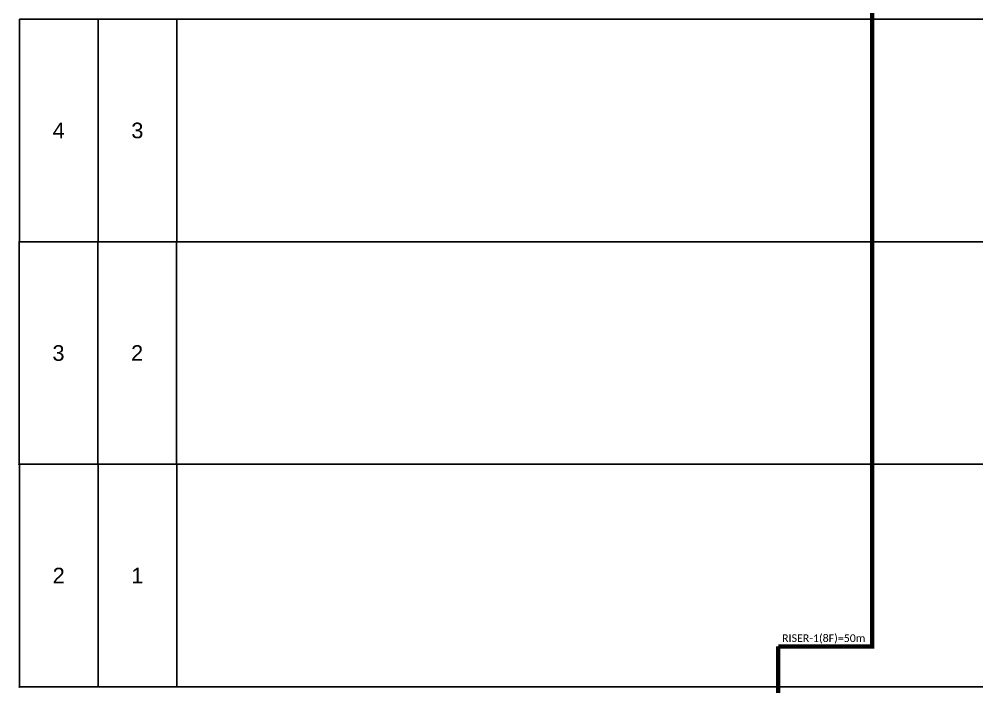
# Model space of a CAD drawing. Header units: metres. Extents: x -0.5 to 58.6, y -0.5 to 41.2.
# Drawn here: x 43.76 to 51.37, y 25.73 to 31.04 of the extents above; entities that cross this region are included whole.
import ezdxf
from ezdxf.enums import TextEntityAlignment as Align

# ---------------------------------------------------------------- set-up
doc = ezdxf.new("R2010")
doc.units = ezdxf.units.M
doc.styles.add('ARIAL', font='arial.ttf')
doc.styles.add('WMF-Calibri0', font='CALIBRI.TTF')

# ---------------------------------------------------------------- blocks, each defined once
blk = doc.blocks.new('ANDAR_MAIOR')
for points in [[(0, 32.74), (11.57, 32.74), (11.57, 0), (0, 0)], [(11.57, 32.74), (23.15, 32.74), (23.15, 0), (11.57, 0)], [(23.15, 32.74), (143.15, 32.74), (143.15, 0), (23.15, 0)]]:
    blk.add_lwpolyline(points, close=True)
blk.add_point((0, 0))
at = {"style": 'ARIAL', "flags": 4}
for tag, p in [('LOGICO', (5.79, 16.37)), ('REAL', (17.36, 16.37)), ("UC'S POR PISO", (148.93, 16.37)), ('N°DOS_APS', (166.29, 16.37))]:
    blk.add_attdef(tag, text='', height=2.3, dxfattribs=at).set_placement(p, align=Align.MIDDLE_CENTER)

msp = doc.modelspace()

# ---------------------------------------------------------------- linework, layer by layer
at = {"color": 5, "const_width": 0.0346}
for points in [[(50.5329, 39.1471), (50.5329, 26.0531), (49.7868, 26.0531)], [(49.7868, 25.1723), (49.7868, 26.0531)]]:
    msp.add_lwpolyline(points, dxfattribs=at)

# ---------------------------------------------------------------- block references
ref = msp.add_blockref('ANDAR_MAIOR', (43.757, 29.2683), dxfattribs=dict(xscale=0.054, yscale=0.054, zscale=0.054))
ref.add_attrib('LOGICO', '4', dxfattribs={"height": 0.1242, "style": 'ARIAL'}).set_placement((44.0695, 30.1524), align=Align.MIDDLE_CENTER)
ref.add_attrib('REAL', '3', dxfattribs={"height": 0.1242, "style": 'ARIAL'}).set_placement((44.6944, 30.1524), align=Align.MIDDLE_CENTER)
ref = msp.add_blockref('ANDAR_MAIOR', (43.7551, 27.5002), dxfattribs=dict(xscale=0.054, yscale=0.054, zscale=0.054))
ref.add_attrib('LOGICO', '3', dxfattribs={"height": 0.1242, "style": 'ARIAL'}).set_placement((44.0676, 28.3843), align=Align.MIDDLE_CENTER)
ref.add_attrib('REAL', '2', dxfattribs={"height": 0.1242, "style": 'ARIAL'}).set_placement((44.6925, 28.3843), align=Align.MIDDLE_CENTER)
ref = msp.add_blockref('ANDAR_MAIOR', (43.757, 25.732), dxfattribs=dict(xscale=0.054, yscale=0.054, zscale=0.054))
ref.add_attrib('LOGICO', '2', dxfattribs={"height": 0.1242, "style": 'ARIAL'}).set_placement((44.0695, 26.6161), align=Align.MIDDLE_CENTER)
ref.add_attrib('REAL', '1', dxfattribs={"height": 0.1242, "style": 'ARIAL'}).set_placement((44.6944, 26.6161), align=Align.MIDDLE_CENTER)

# ---------------------------------------------------------------- texts
at = {"color": 5, "style": 'WMF-Calibri0'}
msp.add_text('RISER-1(8F)=50m', height=0.06084, dxfattribs=at).set_placement((49.8175, 26.0883))

doc.saveas('drawing.dxf')
